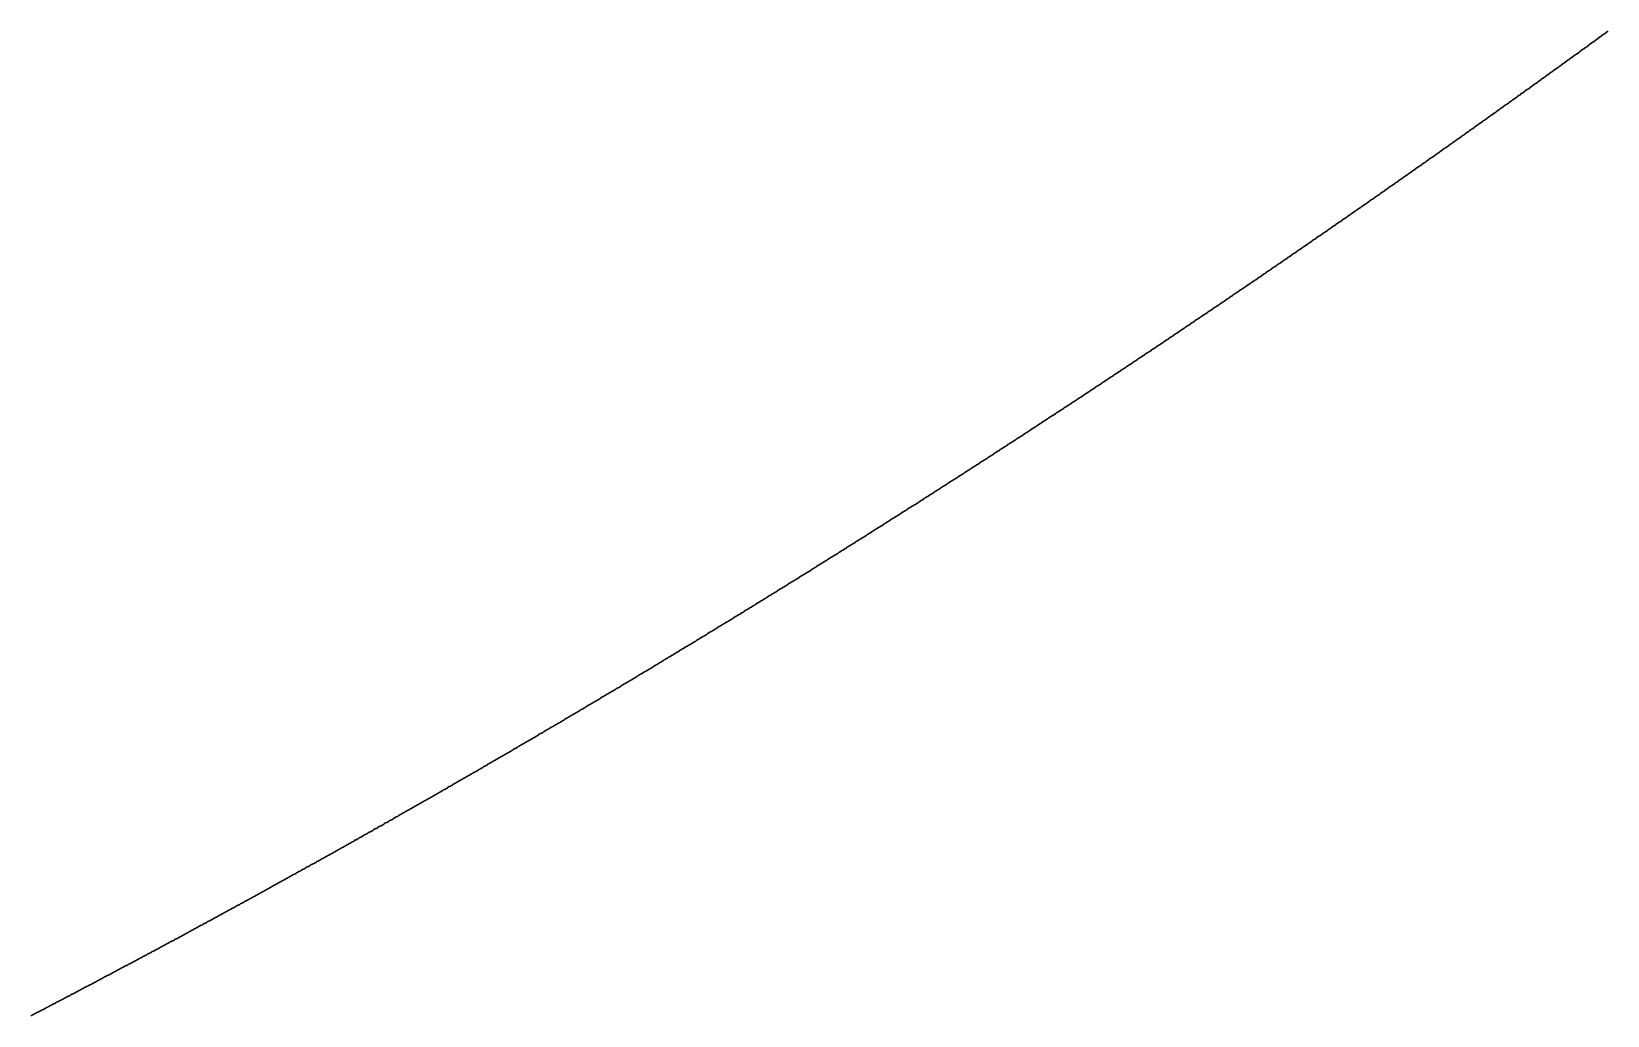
# Model space of a CAD drawing. Header units: metres. Extents: x 0 to 360, y 0 to 49.
# Drawn here: x 45.01 to 56.25, y 9.22 to 16.24 of the extents above; entities that cross this region are included whole.
import ezdxf

# ---------------------------------------------------------------- set-up
doc = ezdxf.new("R2010")
doc.units = ezdxf.units.M

msp = doc.modelspace()

# ---------------------------------------------------------------- linework, layer by layer
for p in [(56.187, 16.189), (56.195, 16.194), (56.202, 16.199), (56.209, 16.205), (56.217, 16.21), (56.224, 16.216), (56.232, 16.221), (56.239, 16.226), (56.246, 16.232), (56.254, 16.237), (56.032, 16.076), (56.039, 16.081), (56.046, 16.086), (56.054, 16.092), (56.061, 16.097), (56.069, 16.103), (56.076, 16.108), (56.084, 16.113), (56.091, 16.119), (56.098, 16.124), (56.106, 16.129), (56.113, 16.135), (56.121, 16.14), (56.128, 16.146), (56.135, 16.151), (56.143, 16.156), (56.15, 16.162), (56.158, 16.167), (56.165, 16.172), (56.172, 16.178), (56.18, 16.183), (55.876, 15.963), (55.883, 15.968), (55.891, 15.974), (55.898, 15.979), (55.905, 15.984), (55.913, 15.99), (55.92, 15.995), (55.928, 16.001), (55.935, 16.006), (55.943, 16.011), (55.95, 16.017), (55.957, 16.022), (55.965, 16.027), (55.972, 16.033), (55.98, 16.038), (55.987, 16.044), (55.995, 16.049), (56.002, 16.054), (56.009, 16.06), (56.017, 16.065), (56.024, 16.07), (55.719, 15.85), (55.727, 15.856), (55.734, 15.861), (55.742, 15.867), (55.749, 15.872), (55.757, 15.877), (55.764, 15.883), (55.771, 15.888), (55.779, 15.893), (55.786, 15.899), (55.794, 15.904), (55.801, 15.909), (55.809, 15.915), (55.816, 15.92), (55.824, 15.925), (55.831, 15.931), (55.838, 15.936), (55.846, 15.942), (55.853, 15.947), (55.861, 15.952), (55.868, 15.958), (55.563, 15.738), (55.57, 15.743), (55.578, 15.749), (55.585, 15.754), (55.593, 15.759), (55.6, 15.765), (55.607, 15.77), (55.615, 15.776), (55.622, 15.781), (55.63, 15.786), (55.637, 15.792), (55.645, 15.797), (55.652, 15.802), (55.66, 15.808), (55.667, 15.813), (55.675, 15.818), (55.682, 15.824), (55.69, 15.829), (55.697, 15.834), (55.704, 15.84), (55.712, 15.845), (55.406, 15.626), (55.413, 15.631), (55.421, 15.637), (55.428, 15.642), (55.436, 15.647), (55.443, 15.653), (55.45, 15.658), (55.458, 15.663), (55.465, 15.669), (55.473, 15.674), (55.48, 15.679), (55.488, 15.685), (55.495, 15.69), (55.503, 15.695), (55.51, 15.701), (55.518, 15.706), (55.525, 15.711), (55.533, 15.717), (55.54, 15.722), (55.548, 15.727), (55.555, 15.733), (55.248, 15.514), (55.256, 15.519), (55.263, 15.525), (55.271, 15.53), (55.278, 15.535), (55.286, 15.541), (55.293, 15.546), (55.301, 15.551), (55.308, 15.557), (55.316, 15.562), (55.323, 15.567), (55.331, 15.573), (55.338, 15.578), (55.346, 15.583), (55.353, 15.589), (55.361, 15.594), (55.368, 15.599), (55.376, 15.605), (55.383, 15.61), (55.391, 15.615), (55.398, 15.621), (55.09, 15.402), (55.098, 15.407), (55.105, 15.413), (55.113, 15.418), (55.12, 15.423), (55.128, 15.429), (55.135, 15.434), (55.143, 15.439), (55.15, 15.445), (55.158, 15.45), (55.166, 15.455), (55.173, 15.461), (55.181, 15.466), (55.188, 15.471), (55.196, 15.477), (55.203, 15.482), (55.211, 15.487), (55.218, 15.493), (55.226, 15.498), (55.233, 15.503), (55.241, 15.509), (54.932, 15.29), (54.94, 15.296), (54.947, 15.301), (54.955, 15.306), (54.962, 15.312), (54.97, 15.317), (54.977, 15.322), (54.985, 15.328), (54.992, 15.333), (55, 15.338), (55.008, 15.344), (55.015, 15.349), (55.023, 15.354), (55.03, 15.359), (55.038, 15.365), (55.045, 15.37), (55.053, 15.375), (55.06, 15.381), (55.068, 15.386), (55.075, 15.391), (55.083, 15.397), (54.766, 15.174), (54.774, 15.179), (54.781, 15.184), (54.789, 15.19), (54.796, 15.195), (54.804, 15.2), (54.811, 15.205), (54.819, 15.211), (54.826, 15.216), (54.834, 15.221), (54.842, 15.227), (54.849, 15.232), (54.857, 15.237), (54.864, 15.243), (54.872, 15.248), (54.879, 15.253), (54.887, 15.259), (54.894, 15.264), (54.902, 15.269), (54.909, 15.274), (54.917, 15.28), (54.925, 15.285), (54.607, 15.062), (54.615, 15.068), (54.622, 15.073), (54.63, 15.078), (54.637, 15.084), (54.645, 15.089), (54.652, 15.094), (54.66, 15.099), (54.668, 15.105), (54.675, 15.11), (54.683, 15.115), (54.69, 15.121), (54.698, 15.126), (54.705, 15.131), (54.713, 15.137), (54.721, 15.142), (54.728, 15.147), (54.736, 15.152), (54.743, 15.158), (54.751, 15.163), (54.758, 15.168), (54.448, 14.951), (54.455, 14.957), (54.463, 14.962), (54.47, 14.967), (54.478, 14.972), (54.486, 14.978), (54.493, 14.983), (54.501, 14.988), (54.508, 14.994), (54.516, 14.999), (54.524, 15.004), (54.531, 15.009), (54.539, 15.015), (54.546, 15.02), (54.554, 15.025), (54.562, 15.031), (54.569, 15.036), (54.577, 15.041), (54.584, 15.047), (54.592, 15.052), (54.599, 15.057), (54.288, 14.841), (54.296, 14.846), (54.303, 14.851), (54.311, 14.856), (54.318, 14.862), (54.326, 14.867), (54.334, 14.872), (54.341, 14.877), (54.349, 14.883), (54.356, 14.888), (54.364, 14.893), (54.372, 14.899), (54.379, 14.904), (54.387, 14.909), (54.394, 14.914), (54.402, 14.92), (54.41, 14.925), (54.417, 14.93), (54.425, 14.936), (54.432, 14.941), (54.44, 14.946), (54.12, 14.725), (54.128, 14.73), (54.135, 14.735), (54.143, 14.74), (54.151, 14.746), (54.158, 14.751), (54.166, 14.756), (54.174, 14.761), (54.181, 14.767), (54.189, 14.772), (54.196, 14.777), (54.204, 14.783), (54.212, 14.788), (54.219, 14.793), (54.227, 14.798), (54.235, 14.804), (54.242, 14.809), (54.25, 14.814), (54.257, 14.819), (54.265, 14.825), (54.273, 14.83), (54.28, 14.835), (53.96, 14.614), (53.967, 14.619), (53.975, 14.625), (53.983, 14.63), (53.99, 14.635), (53.998, 14.64), (54.005, 14.646), (54.013, 14.651), (54.021, 14.656), (54.028, 14.661), (54.036, 14.667), (54.044, 14.672), (54.051, 14.677), (54.059, 14.682), (54.067, 14.688), (54.074, 14.693), (54.082, 14.698), (54.09, 14.704), (54.097, 14.709), (54.105, 14.714), (54.112, 14.719), (53.791, 14.499), (53.799, 14.504), (53.806, 14.509), (53.814, 14.514), (53.822, 14.52), (53.829, 14.525), (53.837, 14.53), (53.845, 14.535), (53.852, 14.541), (53.86, 14.546), (53.868, 14.551), (53.875, 14.556), (53.883, 14.562), (53.891, 14.567), (53.898, 14.572), (53.906, 14.577), (53.914, 14.583), (53.921, 14.588), (53.929, 14.593), (53.937, 14.598), (53.944, 14.604), (53.952, 14.609), (53.63, 14.389), (53.637, 14.394), (53.645, 14.399), (53.653, 14.404), (53.66, 14.41), (53.668, 14.415), (53.676, 14.42), (53.683, 14.425), (53.691, 14.431), (53.699, 14.436), (53.706, 14.441), (53.714, 14.446), (53.722, 14.452), (53.73, 14.457), (53.737, 14.462), (53.745, 14.467), (53.753, 14.472), (53.76, 14.478), (53.768, 14.483), (53.776, 14.488), (53.783, 14.493), (53.468, 14.279), (53.476, 14.284), (53.483, 14.289), (53.491, 14.295), (53.499, 14.3), (53.506, 14.305), (53.514, 14.31), (53.522, 14.315), (53.53, 14.321), (53.537, 14.326), (53.545, 14.331), (53.553, 14.336), (53.56, 14.342), (53.568, 14.347), (53.576, 14.352), (53.583, 14.357), (53.591, 14.363), (53.599, 14.368), (53.607, 14.373), (53.614, 14.378), (53.622, 14.383), (53.298, 14.164), (53.306, 14.169), (53.313, 14.175), (53.321, 14.18), (53.329, 14.185), (53.337, 14.19), (53.344, 14.195), (53.352, 14.201), (53.36, 14.206), (53.368, 14.211), (53.375, 14.216), (53.383, 14.221), (53.391, 14.227), (53.398, 14.232), (53.406, 14.237), (53.414, 14.242), (53.422, 14.248), (53.429, 14.253), (53.437, 14.258), (53.445, 14.263), (53.452, 14.268), (53.46, 14.274), (53.128, 14.05), (53.135, 14.055), (53.143, 14.06), (53.151, 14.065), (53.159, 14.07), (53.166, 14.076), (53.174, 14.081), (53.182, 14.086), (53.19, 14.091), (53.197, 14.096), (53.205, 14.102), (53.213, 14.107), (53.221, 14.112), (53.228, 14.117), (53.236, 14.122), (53.244, 14.128), (53.252, 14.133), (53.259, 14.138), (53.267, 14.143), (53.275, 14.148), (53.282, 14.154), (53.29, 14.159), (52.965, 13.94), (52.972, 13.946), (52.98, 13.951), (52.988, 13.956), (52.996, 13.961), (53.003, 13.966), (53.011, 13.972), (53.019, 13.977), (53.027, 13.982), (53.035, 13.987), (53.042, 13.992), (53.05, 13.998), (53.058, 14.003), (53.066, 14.008), (53.073, 14.013), (53.081, 14.018), (53.089, 14.024), (53.097, 14.029), (53.104, 14.034), (53.112, 14.039), (53.12, 14.044), (52.793, 13.826), (52.801, 13.832), (52.809, 13.837), (52.817, 13.842), (52.825, 13.847), (52.832, 13.852), (52.84, 13.857), (52.848, 13.863), (52.856, 13.868), (52.864, 13.873), (52.871, 13.878), (52.879, 13.883), (52.887, 13.889), (52.895, 13.894), (52.902, 13.899), (52.91, 13.904), (52.918, 13.909), (52.926, 13.914), (52.934, 13.92), (52.941, 13.925), (52.949, 13.93), (52.957, 13.935), (52.622, 13.713), (52.63, 13.718), (52.637, 13.723), (52.645, 13.728), (52.653, 13.733), (52.661, 13.738), (52.669, 13.744), (52.676, 13.749), (52.684, 13.754), (52.692, 13.759), (52.7, 13.764), (52.708, 13.769), (52.715, 13.775), (52.723, 13.78), (52.731, 13.785), (52.739, 13.79), (52.747, 13.795), (52.754, 13.8), (52.762, 13.806), (52.77, 13.811), (52.778, 13.816), (52.786, 13.821), (52.458, 13.604), (52.465, 13.609), (52.473, 13.614), (52.481, 13.62), (52.489, 13.625), (52.497, 13.63), (52.505, 13.635), (52.512, 13.64), (52.52, 13.645), (52.528, 13.651), (52.536, 13.656), (52.544, 13.661), (52.551, 13.666), (52.559, 13.671), (52.567, 13.676), (52.575, 13.682), (52.583, 13.687), (52.591, 13.692), (52.598, 13.697), (52.606, 13.702), (52.614, 13.707), (52.285, 13.491), (52.293, 13.496), (52.301, 13.501), (52.309, 13.506), (52.316, 13.511), (52.324, 13.517), (52.332, 13.522), (52.34, 13.527), (52.348, 13.532), (52.356, 13.537), (52.363, 13.542), (52.371, 13.547), (52.379, 13.553), (52.387, 13.558), (52.395, 13.563), (52.403, 13.568), (52.411, 13.573), (52.418, 13.578), (52.426, 13.583), (52.434, 13.589), (52.442, 13.594), (52.45, 13.599), (52.112, 13.378), (52.12, 13.383), (52.128, 13.388), (52.136, 13.393), (52.144, 13.398), (52.151, 13.403), (52.159, 13.409), (52.167, 13.414), (52.175, 13.419), (52.183, 13.424), (52.191, 13.429), (52.199, 13.434), (52.206, 13.439), (52.214, 13.445), (52.222, 13.45), (52.23, 13.455), (52.238, 13.46), (52.246, 13.465), (52.254, 13.47), (52.261, 13.475), (52.269, 13.481), (52.277, 13.486), (51.939, 13.265), (51.946, 13.27), (51.954, 13.275), (51.962, 13.28), (51.97, 13.285), (51.978, 13.291), (51.986, 13.296), (51.994, 13.301), (52.002, 13.306), (52.01, 13.311), (52.017, 13.316), (52.025, 13.321), (52.033, 13.326), (52.041, 13.332), (52.049, 13.337), (52.057, 13.342), (52.065, 13.347), (52.073, 13.352), (52.081, 13.357), (52.088, 13.362), (52.096, 13.367), (52.104, 13.373), (51.765, 13.152), (51.773, 13.157), (51.781, 13.163), (51.788, 13.168), (51.796, 13.173), (51.804, 13.178), (51.812, 13.183), (51.82, 13.188), (51.828, 13.193), (51.836, 13.198), (51.844, 13.204), (51.852, 13.209), (51.86, 13.214), (51.867, 13.219), (51.875, 13.224), (51.883, 13.229), (51.891, 13.234), (51.899, 13.239), (51.907, 13.244), (51.915, 13.25), (51.923, 13.255), (51.931, 13.26), (51.59, 13.04), (51.598, 13.045), (51.606, 13.05), (51.614, 13.055), (51.622, 13.061), (51.63, 13.066), (51.638, 13.071), (51.646, 13.076), (51.654, 13.081), (51.662, 13.086), (51.67, 13.091), (51.678, 13.096), (51.685, 13.101), (51.693, 13.106), (51.701, 13.112), (51.709, 13.117), (51.717, 13.122), (51.725, 13.127), (51.733, 13.132), (51.741, 13.137), (51.749, 13.142), (51.757, 13.147), (51.415, 12.928), (51.423, 12.933), (51.431, 12.938), (51.439, 12.943), (51.447, 12.948), (51.455, 12.954), (51.463, 12.959), (51.471, 12.964), (51.479, 12.969), (51.487, 12.974), (51.495, 12.979), (51.503, 12.984), (51.511, 12.989), (51.519, 12.994), (51.527, 12.999), (51.535, 13.004), (51.543, 13.01), (51.551, 13.015), (51.559, 13.02), (51.566, 13.025), (51.574, 13.03), (51.582, 13.035), (51.24, 12.816), (51.248, 12.821), (51.256, 12.827), (51.264, 12.832), (51.272, 12.837), (51.28, 12.842), (51.288, 12.847), (51.296, 12.852), (51.304, 12.857), (51.312, 12.862), (51.32, 12.867), (51.328, 12.872), (51.336, 12.877), (51.344, 12.882), (51.352, 12.887), (51.36, 12.893), (51.368, 12.898), (51.376, 12.903), (51.384, 12.908), (51.392, 12.913), (51.4, 12.918), (51.408, 12.923), (51.064, 12.705), (51.072, 12.71), (51.08, 12.715), (51.088, 12.72), (51.096, 12.725), (51.104, 12.73), (51.112, 12.735), (51.12, 12.74), (51.128, 12.745), (51.136, 12.751), (51.144, 12.756), (51.152, 12.761), (51.16, 12.766), (51.168, 12.771), (51.176, 12.776), (51.184, 12.781), (51.192, 12.786), (51.2, 12.791), (51.208, 12.796), (51.216, 12.801), (51.224, 12.806), (51.232, 12.811), (50.88, 12.589), (50.888, 12.594), (50.896, 12.599), (50.904, 12.604), (50.912, 12.609), (50.92, 12.614), (50.928, 12.619), (50.936, 12.624), (50.944, 12.629), (50.952, 12.634), (50.96, 12.639), (50.968, 12.644), (50.976, 12.649), (50.984, 12.654), (50.992, 12.659), (51, 12.665), (51.008, 12.67), (51.016, 12.675), (51.024, 12.68), (51.032, 12.685), (51.04, 12.69), (51.048, 12.695), (51.056, 12.7), (50.703, 12.478), (50.711, 12.483), (50.72, 12.488), (50.728, 12.493), (50.736, 12.498), (50.744, 12.503), (50.752, 12.508), (50.76, 12.513), (50.768, 12.518), (50.776, 12.523), (50.784, 12.528), (50.792, 12.533), (50.8, 12.538), (50.808, 12.543), (50.816, 12.548), (50.824, 12.553), (50.832, 12.559), (50.84, 12.564), (50.848, 12.569), (50.856, 12.574), (50.864, 12.579), (50.872, 12.584), (50.526, 12.367), (50.534, 12.372), (50.542, 12.377), (50.55, 12.382), (50.558, 12.387), (50.567, 12.392), (50.575, 12.397), (50.583, 12.402), (50.591, 12.408), (50.599, 12.413), (50.607, 12.418), (50.615, 12.423), (50.623, 12.428), (50.631, 12.433), (50.639, 12.438), (50.647, 12.443), (50.655, 12.448), (50.663, 12.453), (50.671, 12.458), (50.679, 12.463), (50.687, 12.468), (50.695, 12.473), (50.34, 12.252), (50.349, 12.257), (50.357, 12.262), (50.365, 12.267), (50.373, 12.272), (50.381, 12.277), (50.389, 12.282), (50.397, 12.287), (50.405, 12.292), (50.413, 12.297), (50.421, 12.302), (50.429, 12.307), (50.437, 12.312), (50.446, 12.317), (50.454, 12.322), (50.462, 12.327), (50.47, 12.332), (50.478, 12.337), (50.486, 12.342), (50.494, 12.347), (50.502, 12.352), (50.51, 12.357), (50.518, 12.362), (50.162, 12.142), (50.17, 12.147), (50.179, 12.152), (50.187, 12.157), (50.195, 12.162), (50.203, 12.167), (50.211, 12.172), (50.219, 12.177), (50.227, 12.182), (50.235, 12.187), (50.243, 12.192), (50.251, 12.197), (50.26, 12.202), (50.268, 12.207), (50.276, 12.212), (50.284, 12.217), (50.292, 12.222), (50.3, 12.227), (50.308, 12.232), (50.316, 12.237), (50.324, 12.242), (50.332, 12.247), (49.975, 12.027), (49.984, 12.032), (49.992, 12.037), (50, 12.042), (50.008, 12.047), (50.016, 12.052), (50.024, 12.057), (50.032, 12.062), (50.041, 12.067), (50.049, 12.072), (50.057, 12.077), (50.065, 12.082), (50.073, 12.087), (50.081, 12.092), (50.089, 12.097), (50.097, 12.102), (50.105, 12.107), (50.114, 12.112), (50.122, 12.117), (50.13, 12.122), (50.138, 12.127), (50.146, 12.132), (50.154, 12.137), (49.796, 11.918), (49.804, 11.923), (49.813, 11.928), (49.821, 11.933), (49.829, 11.938), (49.837, 11.943), (49.845, 11.948), (49.853, 11.953), (49.862, 11.958), (49.87, 11.963), (49.878, 11.968), (49.886, 11.973), (49.894, 11.978), (49.902, 11.983), (49.91, 11.988), (49.919, 11.993), (49.927, 11.998), (49.935, 12.003), (49.943, 12.008), (49.951, 12.013), (49.959, 12.018), (49.967, 12.022), (49.608, 11.804), (49.617, 11.809), (49.625, 11.814), (49.633, 11.819), (49.641, 11.824), (49.649, 11.829), (49.658, 11.834), (49.666, 11.839), (49.674, 11.844), (49.682, 11.849), (49.69, 11.854), (49.698, 11.859), (49.707, 11.864), (49.715, 11.869), (49.723, 11.873), (49.731, 11.878), (49.739, 11.883), (49.747, 11.888), (49.756, 11.893), (49.764, 11.898), (49.772, 11.903), (49.78, 11.908), (49.788, 11.913), (49.42, 11.69), (49.428, 11.695), (49.437, 11.7), (49.445, 11.705), (49.453, 11.71), (49.461, 11.715), (49.469, 11.72), (49.478, 11.725), (49.486, 11.73), (49.494, 11.735), (49.502, 11.74), (49.51, 11.745), (49.518, 11.75), (49.527, 11.755), (49.535, 11.76), (49.543, 11.765), (49.551, 11.769), (49.559, 11.774), (49.568, 11.779), (49.576, 11.784), (49.584, 11.789), (49.592, 11.794), (49.6, 11.799), (49.231, 11.577), (49.239, 11.582), (49.248, 11.587), (49.256, 11.592), (49.264, 11.597), (49.272, 11.602), (49.281, 11.607), (49.289, 11.612), (49.297, 11.617), (49.305, 11.621), (49.313, 11.626), (49.322, 11.631), (49.33, 11.636), (49.338, 11.641), (49.346, 11.646), (49.354, 11.651), (49.363, 11.656), (49.371, 11.661), (49.379, 11.666), (49.387, 11.671), (49.396, 11.676), (49.404, 11.681), (49.412, 11.686), (49.042, 11.464), (49.05, 11.469), (49.058, 11.474), (49.067, 11.479), (49.075, 11.484), (49.083, 11.489), (49.091, 11.494), (49.1, 11.499), (49.108, 11.503), (49.116, 11.508), (49.124, 11.513), (49.132, 11.518), (49.141, 11.523), (49.149, 11.528), (49.157, 11.533), (49.165, 11.538), (49.174, 11.543), (49.182, 11.548), (49.19, 11.553), (49.198, 11.557), (49.207, 11.562), (49.215, 11.567), (49.223, 11.572), (48.86, 11.356), (48.868, 11.361), (48.877, 11.366), (48.885, 11.371), (48.893, 11.376), (48.901, 11.381), (48.91, 11.386), (48.918, 11.391), (48.926, 11.396), (48.934, 11.401), (48.943, 11.405), (48.951, 11.41), (48.959, 11.415), (48.968, 11.42), (48.976, 11.425), (48.984, 11.43), (48.992, 11.435), (49.001, 11.44), (49.009, 11.445), (49.017, 11.449), (49.025, 11.454), (49.034, 11.459), (48.661, 11.239), (48.67, 11.244), (48.678, 11.249), (48.686, 11.254), (48.694, 11.259), (48.703, 11.264), (48.711, 11.269), (48.719, 11.273), (48.728, 11.278), (48.736, 11.283), (48.744, 11.288), (48.752, 11.293), (48.761, 11.298), (48.769, 11.303), (48.777, 11.308), (48.786, 11.312), (48.794, 11.317), (48.802, 11.322), (48.81, 11.327), (48.819, 11.332), (48.827, 11.337), (48.835, 11.342), (48.844, 11.347), (48.852, 11.352), (48.47, 11.127), (48.479, 11.132), (48.487, 11.137), (48.495, 11.142), (48.504, 11.147), (48.512, 11.152), (48.52, 11.157), (48.528, 11.161), (48.537, 11.166), (48.545, 11.171), (48.553, 11.176), (48.562, 11.181), (48.57, 11.186), (48.578, 11.191), (48.587, 11.195), (48.595, 11.2), (48.603, 11.205), (48.612, 11.21), (48.62, 11.215), (48.628, 11.22), (48.636, 11.225), (48.645, 11.23), (48.653, 11.234), (48.279, 11.016), (48.287, 11.021), (48.295, 11.026), (48.304, 11.03), (48.312, 11.035), (48.32, 11.04), (48.329, 11.045), (48.337, 11.05), (48.345, 11.055), (48.354, 11.059), (48.362, 11.064), (48.37, 11.069), (48.379, 11.074), (48.387, 11.079), (48.395, 11.084), (48.404, 11.089), (48.412, 11.093), (48.42, 11.098), (48.429, 11.103), (48.437, 11.108), (48.445, 11.113), (48.454, 11.118), (48.462, 11.123), (48.086, 10.905), (48.095, 10.91), (48.103, 10.914), (48.112, 10.919), (48.12, 10.924), (48.128, 10.929), (48.137, 10.934), (48.145, 10.939), (48.153, 10.943), (48.162, 10.948), (48.17, 10.953), (48.178, 10.958), (48.187, 10.963), (48.195, 10.968), (48.203, 10.972), (48.212, 10.977), (48.22, 10.982), (48.229, 10.987), (48.237, 10.992), (48.245, 10.997), (48.254, 11.001), (48.262, 11.006), (48.27, 11.011), (47.894, 10.794), (47.902, 10.799), (47.911, 10.804), (47.919, 10.808), (47.927, 10.813), (47.936, 10.818), (47.944, 10.823), (47.952, 10.828), (47.961, 10.832), (47.969, 10.837), (47.978, 10.842), (47.986, 10.847), (47.994, 10.852), (48.003, 10.856), (48.011, 10.861), (48.019, 10.866), (48.028, 10.871), (48.036, 10.876), (48.045, 10.881), (48.053, 10.885), (48.061, 10.89), (48.07, 10.895), (48.078, 10.9), (47.692, 10.679), (47.7, 10.683), (47.709, 10.688), (47.717, 10.693), (47.726, 10.698), (47.734, 10.703), (47.743, 10.707), (47.751, 10.712), (47.759, 10.717), (47.768, 10.722), (47.776, 10.727), (47.785, 10.731), (47.793, 10.736), (47.801, 10.741), (47.81, 10.746), (47.818, 10.751), (47.827, 10.755), (47.835, 10.76), (47.843, 10.765), (47.852, 10.77), (47.86, 10.775), (47.869, 10.779), (47.877, 10.784), (47.885, 10.789), (47.498, 10.569), (47.507, 10.573), (47.515, 10.578), (47.524, 10.583), (47.532, 10.588), (47.54, 10.593), (47.549, 10.597), (47.557, 10.602), (47.566, 10.607), (47.574, 10.612), (47.583, 10.616), (47.591, 10.621), (47.599, 10.626), (47.608, 10.631), (47.616, 10.636), (47.625, 10.64), (47.633, 10.645), (47.642, 10.65), (47.65, 10.655), (47.658, 10.66), (47.667, 10.664), (47.675, 10.669), (47.684, 10.674), (47.295, 10.454), (47.304, 10.459), (47.312, 10.464), (47.321, 10.469), (47.329, 10.473), (47.338, 10.478), (47.346, 10.483), (47.355, 10.488), (47.363, 10.492), (47.372, 10.497), (47.38, 10.502), (47.388, 10.507), (47.397, 10.511), (47.405, 10.516), (47.414, 10.521), (47.422, 10.526), (47.431, 10.53), (47.439, 10.535), (47.448, 10.54), (47.456, 10.545), (47.464, 10.55), (47.473, 10.554), (47.481, 10.559), (47.49, 10.564), (47.092, 10.34), (47.1, 10.345), (47.109, 10.35), (47.117, 10.354), (47.126, 10.359), (47.134, 10.364), (47.143, 10.369), (47.151, 10.373), (47.16, 10.378), (47.168, 10.383), (47.177, 10.388), (47.185, 10.392), (47.194, 10.397), (47.202, 10.402), (47.211, 10.407), (47.219, 10.411), (47.228, 10.416), (47.236, 10.421), (47.245, 10.426), (47.253, 10.43), (47.261, 10.435), (47.27, 10.44), (47.278, 10.445), (47.287, 10.449), (46.896, 10.231), (46.905, 10.236), (46.913, 10.241), (46.922, 10.246), (46.93, 10.25), (46.939, 10.255), (46.947, 10.26), (46.956, 10.264), (46.964, 10.269), (46.973, 10.274), (46.981, 10.279), (46.99, 10.283), (46.998, 10.288), (47.007, 10.293), (47.015, 10.298), (47.024, 10.302), (47.032, 10.307), (47.041, 10.312), (47.049, 10.317), (47.058, 10.321), (47.066, 10.326), (47.075, 10.331), (47.083, 10.336), (46.692, 10.118), (46.7, 10.123), (46.709, 10.128), (46.717, 10.132), (46.726, 10.137), (46.734, 10.142), (46.743, 10.146), (46.751, 10.151), (46.76, 10.156), (46.768, 10.161), (46.777, 10.165), (46.786, 10.17), (46.794, 10.175), (46.803, 10.179), (46.811, 10.184), (46.82, 10.189), (46.828, 10.194), (46.837, 10.198), (46.845, 10.203), (46.854, 10.208), (46.862, 10.213), (46.871, 10.217), (46.879, 10.222), (46.888, 10.227), (46.486, 10.006), (46.495, 10.01), (46.504, 10.015), (46.512, 10.02), (46.521, 10.024), (46.529, 10.029), (46.538, 10.034), (46.546, 10.038), (46.555, 10.043), (46.563, 10.048), (46.572, 10.052), (46.581, 10.057), (46.589, 10.062), (46.598, 10.067), (46.606, 10.071), (46.615, 10.076), (46.623, 10.081), (46.632, 10.085), (46.64, 10.09), (46.649, 10.095), (46.657, 10.099), (46.666, 10.104), (46.675, 10.109), (46.683, 10.114), (46.28, 9.893), (46.289, 9.898), (46.298, 9.903), (46.306, 9.907), (46.315, 9.912), (46.323, 9.917), (46.332, 9.921), (46.341, 9.926), (46.349, 9.931), (46.358, 9.935), (46.366, 9.94), (46.375, 9.945), (46.384, 9.949), (46.392, 9.954), (46.401, 9.959), (46.409, 9.963), (46.418, 9.968), (46.426, 9.973), (46.435, 9.977), (46.444, 9.982), (46.452, 9.987), (46.461, 9.991), (46.469, 9.996), (46.478, 10.001), (46.074, 9.781), (46.083, 9.786), (46.091, 9.791), (46.1, 9.795), (46.108, 9.8), (46.117, 9.805), (46.126, 9.809), (46.134, 9.814), (46.143, 9.819), (46.151, 9.823), (46.16, 9.828), (46.169, 9.833), (46.177, 9.837), (46.186, 9.842), (46.195, 9.847), (46.203, 9.851), (46.212, 9.856), (46.22, 9.861), (46.229, 9.865), (46.238, 9.87), (46.246, 9.875), (46.255, 9.879), (46.263, 9.884), (46.272, 9.889), (45.867, 9.67), (45.875, 9.675), (45.884, 9.679), (45.893, 9.684), (45.901, 9.689), (45.91, 9.693), (45.919, 9.698), (45.927, 9.702), (45.936, 9.707), (45.945, 9.712), (45.953, 9.716), (45.962, 9.721), (45.97, 9.726), (45.979, 9.73), (45.988, 9.735), (45.996, 9.74), (46.005, 9.744), (46.014, 9.749), (46.022, 9.753), (46.031, 9.758), (46.039, 9.763), (46.048, 9.767), (46.057, 9.772), (46.065, 9.777), (45.65, 9.554), (45.659, 9.559), (45.668, 9.564), (45.676, 9.568), (45.685, 9.573), (45.694, 9.577), (45.702, 9.582), (45.711, 9.587), (45.72, 9.591), (45.728, 9.596), (45.737, 9.601), (45.746, 9.605), (45.754, 9.61), (45.763, 9.614), (45.772, 9.619), (45.78, 9.624), (45.789, 9.628), (45.798, 9.633), (45.806, 9.638), (45.815, 9.642), (45.824, 9.647), (45.832, 9.651), (45.841, 9.656), (45.85, 9.661), (45.858, 9.665), (45.442, 9.444), (45.451, 9.449), (45.459, 9.453), (45.468, 9.458), (45.477, 9.462), (45.485, 9.467), (45.494, 9.472), (45.503, 9.476), (45.512, 9.481), (45.52, 9.485), (45.529, 9.49), (45.538, 9.495), (45.546, 9.499), (45.555, 9.504), (45.564, 9.508), (45.572, 9.513), (45.581, 9.518), (45.59, 9.522), (45.598, 9.527), (45.607, 9.531), (45.616, 9.536), (45.624, 9.541), (45.633, 9.545), (45.642, 9.55), (45.224, 9.329), (45.233, 9.334), (45.242, 9.338), (45.25, 9.343), (45.259, 9.348), (45.268, 9.352), (45.277, 9.357), (45.285, 9.361), (45.294, 9.366), (45.303, 9.371), (45.311, 9.375), (45.32, 9.38), (45.329, 9.384), (45.338, 9.389), (45.346, 9.393), (45.355, 9.398), (45.364, 9.403), (45.372, 9.407), (45.381, 9.412), (45.39, 9.416), (45.398, 9.421), (45.407, 9.426), (45.416, 9.43), (45.425, 9.435), (45.433, 9.439), (45.015, 9.22), (45.023, 9.224), (45.032, 9.229), (45.041, 9.233), (45.05, 9.238), (45.058, 9.243), (45.067, 9.247), (45.076, 9.252), (45.084, 9.256), (45.093, 9.261), (45.102, 9.265), (45.111, 9.27), (45.119, 9.275), (45.128, 9.279), (45.137, 9.284), (45.146, 9.288), (45.154, 9.293), (45.163, 9.297), (45.172, 9.302), (45.181, 9.306), (45.189, 9.311), (45.198, 9.316), (45.207, 9.32), (45.215, 9.325)]:
    msp.add_point(p)

doc.saveas('drawing.dxf')
